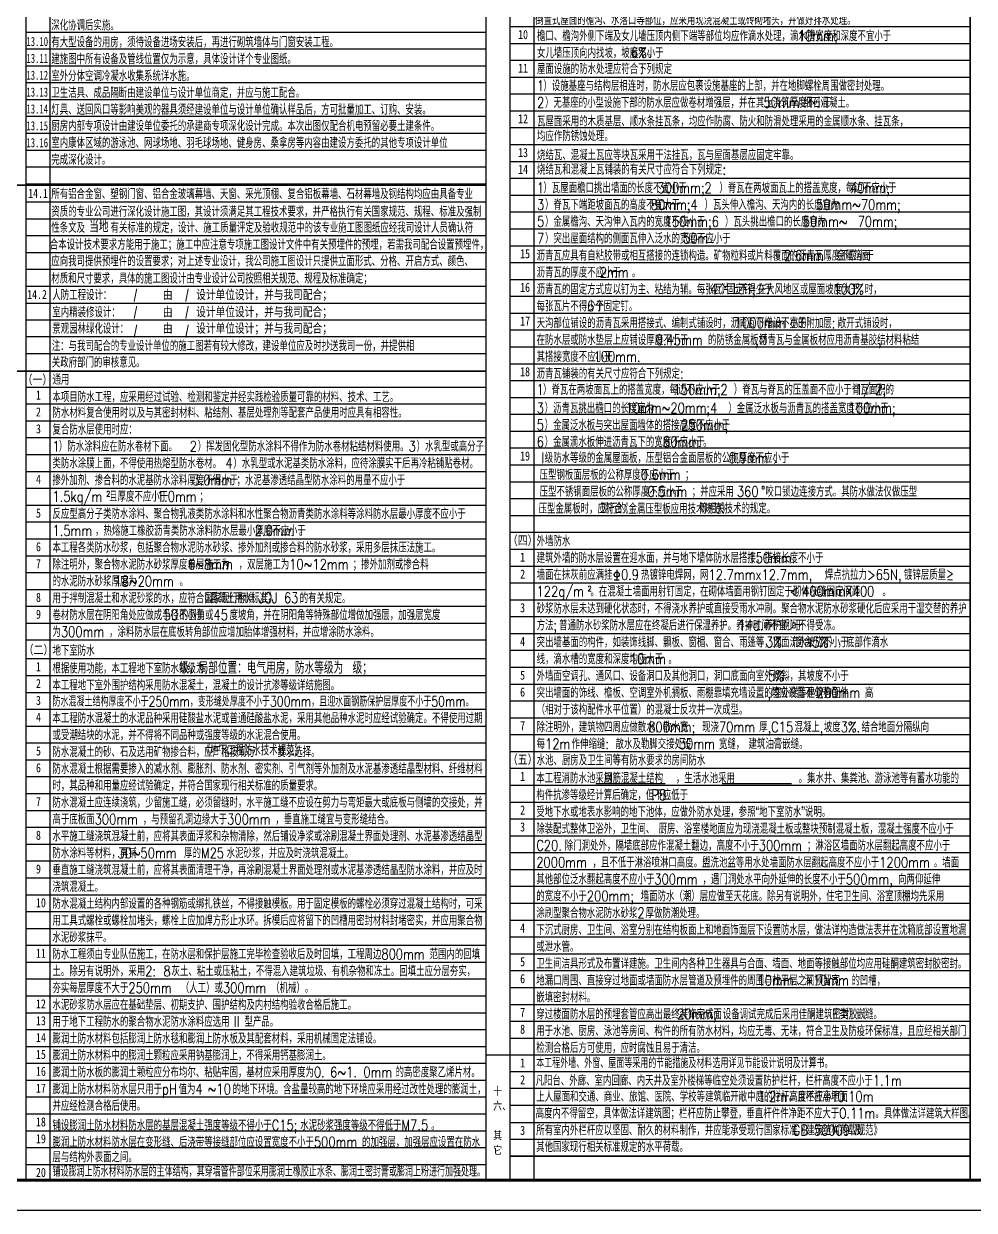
# Model space of a CAD drawing. Extents: x -1041549 to 749950, y -354245 to 17554.
# Drawn here: x -355755 to -324195, y -225434 to -186022 of the extents above; entities that cross this region are included whole.
import ezdxf

# ---------------------------------------------------------------- set-up
doc = ezdxf.new("R2010")
doc.units = 0
doc.header["$LTSCALE"] = 1000
doc.header["$MEASUREMENT"] = 0
doc.linetypes.add('CONTINOUS', pattern=[0])
for name, color, linetype in [('PUB_TEXT', 7, 'Continuous'), ('PUB_TITLE', 4, 'Continuous'), ('text', 7, 'Continuous'), ('辅助线', 8, 'CONTINOUS')]:
    doc.layers.add(name, color=color, linetype=linetype)
doc.styles.add('-黑体', font='simhei.ttf', dxfattribs={"width": 0.8})
doc.styles.add('_HZTXT', font='gs_txt.shx', dxfattribs={"width": 0.8, "bigfont": 'HZTXT.shx'})
doc.styles.add('hztxt', font='romand_pkpm', dxfattribs={"bigfont": 'gbcbig'})

msp = doc.modelspace()

# ---------------------------------------------------------------- linework, layer by layer
at = {"color": 4}
for p, q in [((-336760.7, -211260.2), (-334453.9, -211260.2)), ((-332569, -211260.2), (-330262.2, -211260.2))]:
    msp.add_line(p, q, dxfattribs=at)
for points in [[(-375540.3, -225434.3), (-291440.3, -225434.3), (-291440.3, -166034.3), (-375540.3, -166034.3)], [(-292440.3, -167034.3), (-373040.3, -167034.3), (-373040.3, -224434.3), (-292440.3, -224434.3)]]:
    msp.add_lwpolyline(points, close=True)
at = {"layer": 'PUB_TEXT'}
for p, q in [((-336150.1, -204495.7), (-335982.1, -204495.7)), ((-336066.1, -204163.2), (-336066.1, -204495.7))]:
    msp.add_line(p, q, dxfattribs=at)
msp.add_circle((-336066.1, -204320.7), 84, dxfattribs=at)
at = {"layer": 'PUB_TITLE'}
msp.add_lwpolyline([(-375540.3, -225434.3), (-291440.3, -225434.3), (-291440.3, -166034.3), (-375540.3, -166034.3)], close=True, dxfattribs=at)
msp.add_lwpolyline([(-375540.3, -225434.3), (-291440.3, -225434.3), (-291440.3, -166034.3), (-375540.3, -166034.3)], close=True, dxfattribs=at)
at = {"layer": 'PUB_TITLE', "const_width": 100}
msp.add_lwpolyline([(-373040.3, -224434.3), (-292440.3, -224434.3), (-292440.3, -167034.3), (-373040.3, -167034.3)], close=True, dxfattribs=at)
msp.add_lwpolyline([(-373040.3, -224434.3), (-292440.3, -224434.3), (-292440.3, -167034.3), (-373040.3, -167034.3)], close=True, dxfattribs=at)
at = {"layer": '辅助线'}
for p, q in [((-355679.6, -224434.3), (-355679.6, -168210.7)), ((-354879.6, -224434.3), (-354879.6, -168194.3)), ((-339604.6, -224434.3), (-339604.6, -168210.7)), ((-338804.6, -224434.3), (-338804.6, -168194.3)), ((-340404.6, -186308), (-355679.6, -186308)), ((-339604.6, -186114.3), (-324329.6, -186114.3)), ((-339604.6, -186674.3), (-324329.6, -186674.3)), ((-340404.6, -186868), (-355679.6, -186868)), ((-340404.6, -187428), (-355679.6, -187428)), ((-339604.6, -187234.3), (-324329.6, -187234.3)), ((-340404.6, -187988), (-355679.6, -187988)), ((-339604.6, -187794.3), (-324329.6, -187794.3)), ((-339604.6, -188354.3), (-324329.6, -188354.3)), ((-340404.6, -188548), (-355679.6, -188548)), ((-340404.6, -189108), (-355679.6, -189108)), ((-339604.6, -188914.3), (-324329.6, -188914.3)), ((-339604.6, -189474.3), (-324329.6, -189474.3)), ((-340404.6, -189668), (-355679.6, -189668)), ((-340404.6, -190228), (-355679.6, -190228)), ((-339604.6, -190034.3), (-324329.6, -190034.3)), ((-339604.6, -190594.3), (-324329.6, -190594.3)), ((-340404.6, -190788), (-355679.6, -190788)), ((-340404.6, -191387.6), (-356479.6, -191387.6)), ((-340404.6, -191348), (-355679.6, -191348)), ((-340404.6, -191348), (-355679.6, -191348)), ((-339604.6, -191154.3), (-324329.6, -191154.3)), ((-339604.6, -191714.3), (-324329.6, -191714.3)), ((-340404.6, -191947.6), (-355679.6, -191947.6)), ((-339604.6, -192274.3), (-324329.6, -192274.3)), ((-355679.6, -192507.6), (-340404.6, -192507.6)), ((-340404.6, -193067.6), (-355679.6, -193067.6)), ((-339604.6, -192834.3), (-324329.6, -192834.3)), ((-339604.6, -193394.3), (-324329.6, -193394.3)), ((-340404.6, -193627.6), (-355679.6, -193627.6)), ((-340404.6, -194187.6), (-355679.6, -194187.6)), ((-339604.6, -193954.3), (-324329.6, -193954.3)), ((-339604.6, -194514.3), (-324329.6, -194514.3)), ((-340404.6, -194747.6), (-355679.6, -194747.6)), ((-339604.6, -195074.3), (-324329.6, -195074.3)), ((-355679.6, -195307.6), (-340404.6, -195307.6)), ((-340404.6, -195867.6), (-355679.6, -195867.6)), ((-339604.6, -195634.3), (-324329.6, -195634.3)), ((-339604.6, -196194.3), (-324329.6, -196194.3)), ((-340404.6, -196427.6), (-355679.6, -196427.6)), ((-340404.6, -196987.6), (-355679.6, -196987.6)), ((-339604.6, -196754.3), (-324329.6, -196754.3)), ((-339604.6, -197314.3), (-324329.6, -197314.3)), ((-355679.6, -197547.6), (-340404.6, -197547.6)), ((-355679.6, -198091.1), (-340404.6, -198091.1)), ((-339604.6, -197874.3), (-324329.6, -197874.3)), ((-339604.6, -198434.3), (-324329.6, -198434.3)), ((-355679.6, -198651.1), (-340404.6, -198651.1)), ((-339604.6, -198994.3), (-324329.6, -198994.3)), ((-355679.6, -199211.1), (-340404.6, -199211.1)), ((-355679.6, -199771.1), (-340404.6, -199771.1)), ((-339604.6, -199554.3), (-324329.6, -199554.3)), ((-339604.6, -200114.3), (-324329.6, -200114.3)), ((-355679.6, -200331.1), (-340404.6, -200331.1)), ((-355679.6, -200891.1), (-340404.6, -200891.1)), ((-339604.6, -200674.3), (-324329.6, -200674.3)), ((-339604.6, -201234.3), (-324329.6, -201234.3)), ((-355679.6, -201451.1), (-340404.6, -201451.1)), ((-355679.6, -202011.1), (-340404.6, -202011.1)), ((-339604.6, -201794.3), (-324329.6, -201794.3)), ((-355679.6, -202571.1), (-340404.6, -202571.1)), ((-339604.6, -202354.3), (-324329.6, -202354.3)), ((-339604.6, -202914.3), (-324329.6, -202914.3)), ((-339604.6, -202914.3), (-324329.6, -202914.3)), ((-355679.6, -203131.1), (-340404.6, -203131.1)), ((-355679.6, -203691.1), (-340404.6, -203691.1)), ((-339604.6, -203474.3), (-324329.6, -203474.3)), ((-339604.6, -204034.3), (-324329.6, -204034.3)), ((-355679.6, -204251.1), (-340404.6, -204251.1)), ((-355679.6, -204811.1), (-340404.6, -204811.1)), ((-355679.6, -204811.1), (-340404.6, -204811.1)), ((-339604.6, -204594.3), (-324329.6, -204594.3)), ((-339604.6, -205154.3), (-324329.6, -205154.3)), ((-355679.6, -205371.1), (-340404.6, -205371.1)), ((-339604.6, -205714.3), (-324329.6, -205714.3)), ((-355679.6, -205931.1), (-340404.6, -205931.1)), ((-355679.6, -206491.1), (-340404.6, -206491.1)), ((-339604.6, -206274.3), (-324329.6, -206274.3)), ((-339604.6, -206834.3), (-324329.6, -206834.3)), ((-355679.6, -207111.6), (-340404.6, -207111.6)), ((-355679.6, -207671.6), (-340404.6, -207671.6)), ((-339604.6, -207394.3), (-324329.6, -207394.3)), ((-339604.6, -207954.3), (-324329.6, -207954.3)), ((-355679.6, -208231.6), (-340404.6, -208231.6)), ((-355679.6, -208791.6), (-340404.6, -208791.6)), ((-339604.6, -208514.3), (-324329.6, -208514.3)), ((-339604.6, -209074.3), (-324329.6, -209074.3)), ((-355679.6, -209351.6), (-340404.6, -209351.6)), ((-339604.6, -209634.3), (-324329.6, -209634.3)), ((-355679.6, -209911.6), (-340404.6, -209911.6)), ((-339604.6, -210194.3), (-324329.6, -210194.3)), ((-355679.6, -210471.6), (-340404.6, -210471.6)), ((-339604.6, -210754.3), (-324329.6, -210754.3)), ((-355679.6, -211031.6), (-340404.6, -211031.6)), ((-355679.6, -211591.6), (-340404.6, -211591.6)), ((-339604.6, -211314.3), (-324329.6, -211314.3)), ((-339604.6, -211874.3), (-324329.6, -211874.3)), ((-355679.6, -212151.6), (-340404.6, -212151.6)), ((-355679.6, -212711.6), (-340404.6, -212711.6)), ((-339604.6, -212434.3), (-324329.6, -212434.3)), ((-339604.6, -212994.3), (-324329.6, -212994.3)), ((-355679.6, -213271.6), (-340404.6, -213271.6)), ((-339604.6, -213554.3), (-324329.6, -213554.3)), ((-355679.6, -213831.6), (-340404.6, -213831.6)), ((-355679.6, -214391.6), (-340404.6, -214391.6)), ((-339604.6, -214114.3), (-324329.6, -214114.3)), ((-339604.6, -214674.3), (-324329.6, -214674.3)), ((-355679.6, -214951.6), (-340404.6, -214951.6)), ((-355679.6, -215511.6), (-340404.6, -215511.6)), ((-339604.6, -215234.3), (-324329.6, -215234.3)), ((-339604.6, -215794.3), (-324329.6, -215794.3)), ((-355679.6, -216071.6), (-340404.6, -216071.6)), ((-339604.6, -216354.3), (-324329.6, -216354.3)), ((-355679.6, -216631.6), (-340404.6, -216631.6)), ((-339604.6, -216914.3), (-324329.6, -216914.3)), ((-355679.6, -217191.6), (-340404.6, -217191.6)), ((-339604.6, -217474.3), (-324329.6, -217474.3)), ((-355679.6, -217751.6), (-340404.6, -217751.6)), ((-355679.6, -218311.6), (-340404.6, -218311.6)), ((-339604.6, -218034.3), (-324329.6, -218034.3)), ((-339604.6, -218594.3), (-324329.6, -218594.3)), ((-355679.6, -218871.6), (-340404.6, -218871.6)), ((-355679.6, -219431.6), (-340404.6, -219431.6)), ((-339604.6, -219154.3), (-324329.6, -219154.3)), ((-339604.6, -219714.3), (-324329.6, -219714.3)), ((-355679.6, -219991.6), (-340404.6, -219991.6)), ((-339604.6, -220274.3), (-324329.6, -220274.3)), ((-339604.6, -220274.3), (-324329.6, -220274.3)), ((-355679.6, -220551.6), (-340404.6, -220551.6)), ((-324329.6, -220834.3), (-339604.6, -220834.3)), ((-355679.6, -221111.6), (-340404.6, -221111.6)), ((-324329.6, -221394.3), (-339604.6, -221394.3)), ((-355679.6, -221671.6), (-340404.6, -221671.6)), ((-355679.6, -222231.6), (-340404.6, -222231.6)), ((-324329.6, -221954.3), (-339604.6, -221954.3)), ((-339604.6, -222514.3), (-324329.6, -222514.3)), ((-355679.6, -222791.6), (-340404.6, -222791.6)), ((-355679.6, -223351.6), (-340404.6, -223351.6)), ((-339604.6, -223074.3), (-324329.6, -223074.3)), ((-324329.6, -223634.3), (-339604.6, -223634.3)), ((-339604.6, -223634.3), (-324329.6, -223634.3)), ((-355679.6, -223911.6), (-340404.6, -223911.6))]:
    msp.add_line(p, q, dxfattribs=at)
at = {"layer": '辅助线', "const_width": 50}
for points in [[(-340404.6, -168194.3), (-340404.6, -224434.3)], [(-324329.6, -168194.3), (-324329.6, -224434.3)], [(-356479.6, -191387.6), (-340404.6, -191387.6)], [(-356479.6, -197564), (-340404.6, -197564)], [(-340404.6, -220274.3), (-324329.6, -220274.3)]]:
    msp.add_lwpolyline(points, dxfattribs=at)

# ---------------------------------------------------------------- texts
at = {"layer": 'PUB_TEXT', "style": 'hztxt'}
for s, height, width, p in [('深化协调后实施。', 350, 0.8, (-354840.2, -186245.8)), ('倒置式屋面的檐沟、水落口等部位，应采用现浇混凝土或砖砌堵头，并做好排水处理。', 350, 0.8, (-338775.1, -186067)), ('有大型设备的用房，须待设备进场安装后，再进行砌筑墙体与门窗安装工程。', 350, 0.8, (-354840.2, -186805.8)), ('檐口、檐沟外侧下端及女儿墙压顶内侧下端等部位均应作滴水处理，滴水槽宽度和深度不宜小于', 350, 0.8, (-338713.5, -186599.4)), ('10mm;', 350, 0.8, (-330052.9, -186599.4)), ('女儿墙压顶向内找坡，坡度不小于', 350, 0.8, (-338713.5, -187159.4)), ('6%', 350, 0.8, (-335596.2, -187159.4)), ('建施图中所有设备及管线位置仅为示意，具体设计详个专业图纸。', 350, 0.8, (-354840.2, -187365.8)), ('。', 350, 0.8, (-335036.2, -187159.4)), ('室外分体空调冷凝水收集系统详水施。', 350, 0.8, (-354840.2, -187925.8)), ('屋面设施的防水处理应符合下列规定', 350, 0.8, (-338713.5, -187694.2)), (':', 350, 0.8, (-335300, -187694.2)), ('1', 350, 0.8, (-338713.5, -188254.2)), ('）设施基座与结构层相连时，防水层应包裹设施基座的上部，并在地脚螺栓周围做密封处理。', 350, 0.8, (-338500.1, -188254.2)), ('卫生洁具、成品隔断由建设单位与设计单位商定，并应与施工配合。', 350, 0.8, (-354840.2, -188485.8)), ('灯具、送回风口等影响美观的器具须经建设单位与设计单位确认样品后，方可批量加工、订购、安装。', 350, 0.8, (-354840.2, -189045.8)), ('2', 350, 0.8, (-338713.5, -188814.2)), ('）无基座的小型设施下部的防水层应做卷材增强层，并在其上浇筑厚度不小于', 350, 0.8, (-338446.8, -188814.2)), ('50mm', 350, 0.8, (-331191.5, -188814.2)), ('细石混凝土。', 350, 0.8, (-329858.1, -188814.2)), ('瓦屋面采用的木质基层、顺水条挂瓦条，均应作防腐、防火和防滑处理采用的金属顺水条、挂瓦条，', 350, 0.8, (-338713.5, -189433.7)), ('厨房内部专项设计由建设单位委托的承建商专项深化设计完成。本次出图仅配合机电预留必要土建条件。', 350, 0.8, (-354840.2, -189589.7)), ('均应作防锈蚀处理。', 350, 0.8, (-338713.5, -189923.2)), ('室内康体区域的游泳池、网球场地、羽毛球场地、健身房、桑拿房等内容由建设方委托的其他专项设计单位', 350, 0.8, (-354840.2, -190149.7)), ('完成深化设计。', 350, 0.8, (-354840.2, -190709.7)), ('烧结瓦、混凝土瓦应等块瓦采用干法挂瓦，瓦与屋面基层应固定牢靠。', 350, 0.8, (-338713.5, -190553.7)), ('烧结瓦和混凝上瓦铺装的有关尺寸应符合下列规定', 350, 0.8, (-338713.5, -191036.3)), (':', 350, 0.8, (-332553.5, -191036.3)), ('所有铝合金窗、塑钢门窗、铝合金玻璃幕墙、天窗、采光顶棚、复合铝板幕墙、石材幕墙及钢结构均应由具备专业', 350, 0.8, (-354840.1, -191849.3)), ('1', 350, 0.8, (-338713.5, -191645.5)), ('）瓦屋面檐口挑出墙面的长度不宜小于', 350, 0.8, (-338500.1, -191645.5)), ('300mm;2', 350, 0.8, (-334711.1, -191645.5)), ('）脊瓦在两坡面瓦上的搭盖宽度，每边不应小于', 350, 0.8, (-332657.8, -191645.5)), ('40mm;', 350, 0.8, (-328319.3, -191645.5)), ('3', 350, 0.8, (-338713.5, -192205.5)), ('）脊瓦下端距坡面瓦的高度不宜大于', 350, 0.8, (-338446.8, -192205.5)), ('80mm;4', 350, 0.8, (-334937.8, -192205.5)), ('）瓦头伸入檐沟、天沟内的长度宜为', 350, 0.8, (-333151.1, -192205.5)), ('50mm~70mm;', 350, 0.8, (-329446.9, -192205.5)), ('资质的专业公司进行深化设计施工图，其设计须满足其工程技术要求，并严格执行有关国家规范、规程、标准及强制', 350, 0.8, (-354840.1, -192435.3)), ('性条文及', 350, 0.8, (-354840.1, -192966.8)), ('有关标准的规定，设计、施工质量评定及验收规范中的该专业施工图图纸应经我司设计人员确认符', 350, 0.8, (-352873.5, -192966.8)), ('5', 350, 0.8, (-338713.5, -192765.5)), ('）金属檐沟、天沟伸入瓦内的宽度不应小于', 350, 0.8, (-338446.8, -192765.5)), ('150mm;6', 350, 0.8, (-334473.2, -192765.5)), ('）瓦头挑出檐口的长度宜为', 350, 0.8, (-332473.2, -192765.5)), ('50mm~', 350, 0.8, (-329889, -192765.5)), ('70mm;', 350, 0.8, (-328067.9, -192765.5)), ('7', 350, 0.8, (-338713.5, -193325.5)), ('）突出屋面结构的侧面瓦伸入泛水的宽度不应小于', 350, 0.8, (-338446.8, -193325.5)), ('50m', 350, 0.8, (-333863.6, -193325.5)), ('合本设计技术要求方能用于施工；施工中应注意专项施工图设计文件中有关预埋件的预埋，若需我司配合设置预埋件，', 350, 0.8, (-354889.4, -193529.5)), ('沥青瓦应具有自粘胶带或相互搭接的连锁构造。矿物粒料或片料覆面的沥青瓦厚度不应小于', 350, 0.8, (-338726.1, -193894.3)), ('。', 350, 0.8, (-332930.3, -193325.5)), ('，金属箔面', 350, 0.8, (-329044.1, -193894.3)), ('应向我司提供预埋件的设置要求；对上述专业设计，我公司施工图设计只提供立面形式、分格、开启方式、颜色、', 350, 0.8, (-354840.1, -194078.5)), ('2.6mm', 350, 0.8, (-330510.7, -193894.3)), ('材质和尺寸要求，具体的施工图设计由专业设计公司按照相关规范、规程及标准确定；', 350, 0.8, (-354840.1, -194653.6)), ('沥青瓦的厚度不应小于', 350, 0.8, (-338726.1, -194454.3)), ('2mm', 350, 0.8, (-336628.3, -194454.3)), ('沥青瓦的固定方式应以钉为主、粘结为辅。每张瓦片上不得少于', 350, 0.8, (-338726.1, -195014.3)), ('。', 350, 0.8, (-335561.7, -194454.3)), ('4', 350, 0.8, (-332960.6, -195014.3)), ('个固定钉', 350, 0.8, (-332694, -195014.3)), ('在大风地区或屋面坡度大于', 350, 0.8, (-331387.3, -195014.3)), ('100%', 350, 0.8, (-328870.5, -195014.3)), ('时，', 350, 0.8, (-327830.5, -195014.3)), ('人防工程设计：', 350, 0.8, (-354806.1, -195203.9)), (';', 350, 0.8, (-331574, -195014.3)), ('室内精装修设计：', 350, 0.8, (-354806.1, -195775.2)), ('每张瓦片不得少于', 350, 0.8, (-338726.1, -195574.3)), ('6', 350, 0.8, (-337052, -195574.3)), ('个固定钉。', 350, 0.8, (-336785.3, -195574.3)), ('天沟部位铺设的沥青瓦采用搭接式、编制式铺设时，沥青瓦下增设不小于', 350, 0.8, (-338726.1, -196134.3)), ('1000mm', 350, 0.8, (-332140.3, -196134.3)), ('宽的附加层', 350, 0.8, (-330327, -196134.3)), ('敞开式铺设时，', 350, 0.8, (-328727, -196134.3)), ('景观园林绿化设计：', 350, 0.8, (-354806.1, -196320.4)), (':', 350, 0.8, (-328927, -196134.3)), ('注：与我司配合的专业设计单位的施工图若有较大修改，建设单位应及时抄送我司一份，并提供相', 350, 0.8, (-354824.1, -196894.1)), ('在防水层或防水垫层上应铺设厚度不小于', 350, 0.8, (-338726.1, -196694.3)), ('0.45mm', 350, 0.8, (-334769.4, -196694.3)), ('的防锈金属板材', 350, 0.8, (-333036, -196694.3)), (',', 350, 0.8, (-331474, -196694.3)), ('沥青瓦与金属板材应用沥青基胶结材料粘结', 350, 0.8, (-331340.7, -196694.3)), (',', 350, 0.8, (-327387.2, -196694.3)), ('关政府部门的审核意见。', 350, 0.8, (-354824.1, -197441.6)), ('其搭接宽度不应小于', 350, 0.8, (-338726.1, -197254.3)), ('100mm.', 350, 0.8, (-336837.5, -197254.3)), ('沥青瓦铺装的有关尺寸应符合下列规定', 350, 0.8, (-338726.1, -197814.3)), ('通用', 350, 0.8, (-354801.1, -198012.6)), (':', 350, 0.8, (-333966.1, -197814.3)), ('本项目防水工程，应采用经过试验、检测和鉴定并经实践检验质量可靠的材料、技术、工艺。', 350, 0.8, (-354801.1, -198591.2)), ('1', 350, 0.8, (-338726.1, -198347)), ('）脊瓦在两坡面瓦上的搭盖宽度，每边不应小于', 350, 0.8, (-338512.7, -198347)), ('150mm;2', 350, 0.8, (-334179.3, -198347)), ('）脊瓦与脊瓦的压盖面不应小于脊瓦面积的', 350, 0.8, (-332179.3, -198347)), ('1/', 350, 0.8, (-328139.4, -198347)), ('2;', 350, 0.8, (-327491.6, -198347)), ('3', 350, 0.8, (-338726.1, -198962.5)), ('）沥青瓦挑出檐口的长度宜为', 350, 0.8, (-338459.4, -198962.5)), ('10mm~20mm;4', 350, 0.8, (-335774.1, -198962.5)), ('）金属泛水板与沥青瓦的搭盖宽度不应小于', 350, 0.8, (-332360.8, -198962.5)), ('100mm;', 350, 0.8, (-328366.6, -198962.5)), ('防水材料复合使用时以及与其密封材料、粘结剂、基层处理剂等配套产品使用时应具有相容性。', 350, 0.8, (-354801.1, -199112.6)), ('复合防水层使用时应：', 350, 0.8, (-354801.1, -199672.6)), ('5', 350, 0.8, (-338726.1, -199522.5)), ('）金属泛水板与突出屋面墙体的搭接高度不应小于', 350, 0.8, (-338459.4, -199522.5)), ('250mm;', 350, 0.8, (-333925.2, -199522.5)), ('6', 350, 0.8, (-338726.1, -200082.5)), ('）金属滴水板伸进沥青瓦下的宽度不应小于', 350, 0.8, (-338459.4, -200082.5)), ('80mm', 350, 0.8, (-334528.9, -200082.5)), ('1', 350, 0.8, (-354801.1, -200232.6)), ('）防水涂料应在防水卷材下面。', 350, 0.8, (-354587.7, -200232.6)), ('2', 350, 0.8, (-350244.4, -200232.6)), ('）挥发固化型防水涂料不得作为防水卷材粘结材料使用。', 350, 0.8, (-349977.8, -200232.6)), ('3', 350, 0.8, (-342977.8, -200232.6)), ('）水乳型或高分子', 350, 0.8, (-342711.1, -200232.6)), ('。', 350, 0.8, (-333195.6, -200082.5)), ('类防水涂膜上面，不得使用热熔型防水卷材。', 350, 0.8, (-354801.1, -200792.6)), ('4', 350, 0.8, (-349060, -200792.6)), ('）水乳型或水泥基类防水涂料，应待涂膜实干后再冷粘铺贴卷材。', 350, 0.8, (-348793.3, -200792.6)), ('I', 350, 0.8, (-338563.1, -200614.3)), ('级防水等级的金属屋面板，压型铝合金面层板的公称厚度不应小于', 350, 0.8, (-338456.5, -200614.3)), ('0.9mm', 350, 0.8, (-332349.9, -200614.3)), ('；', 350, 0.8, (-330883.2, -200614.3)), ('掺外加剂、掺合料的水泥基防水涂料厚度不得小于', 350, 0.8, (-354801.1, -201352.6)), ('；水泥基渗透结晶型防水涂料的用量不应小于', 350, 0.8, (-348688.2, -201352.6)), ('压型钢板面层板的公称厚度不应小于', 350, 0.8, (-338627.3, -201174.3)), ('0.6mm', 350, 0.8, (-335265.6, -201174.3)), ('；', 350, 0.8, (-333798.9, -201174.3)), ('3.0mm', 350, 0.8, (-350154.9, -201352.6)), ('压型不锈钢面层板的公称厚度不应小于', 350, 0.8, (-338627.3, -201734.3)), ('0.5mm', 350, 0.8, (-335043.2, -201734.3)), ('；并应采用', 350, 0.8, (-333576.5, -201734.3)), ('360', 350, 0.8, (-332075.7, -201734.3)), ('°咬口锁边连接方式。其防水做法仅做压型', 350, 0.8, (-331275.7, -201734.3)), ('1.5kg/m', 350, 0.8, (-354801.1, -201898.1)), ('2', 175, 0.8, (-353014.4, -201723.1)), ('且厚度不应小于', 350, 0.8, (-352921.1, -201898.1)), ('1.0mm', 350, 0.8, (-351333.8, -201898.1)), ('；', 350, 0.8, (-349920.4, -201898.1)), ('反应型高分子类防水涂料、聚合物乳液类防水涂料和水性聚合物沥青类防水涂料等涂料防水层最小厚度不应小于', 350, 0.8, (-354801.1, -202472.6)), ('压型金属板时，应符合', 350, 0.8, (-338662.3, -202294.3)), ('现行的', 350, 0.8, (-336600.9, -202292.6)), ('等相关技术的规定。', 350, 0.8, (-333324.1, -202292.6)), ('1.5mm', 350, 0.8, (-354801.1, -203032.6)), ('，热熔施工橡胶沥青类防水涂料防水层最小厚度不应小于', 350, 0.8, (-353387.7, -203032.6)), ('2.0mm', 350, 0.8, (-348084.4, -203032.6)), ('。', 350, 0.8, (-346617.8, -203032.6)), ('本工程各类防水砂浆，包括聚合物水泥防水砂浆、掺外加剂或掺合料的防水砂浆，采用多层抹压法施工。', 350, 0.8, (-354801.1, -203592.6)), ('外墙防水', 350, 0.8, (-338726.1, -203375.7)), ('建筑外墙的防水层设置在迎水面，并与地下墙体防水层搭接，搭接长度不小于', 350, 0.8, (-338726.1, -203935.7)), ('150mm.', 350, 0.8, (-331696.5, -203935.7)), ('除注明外，聚合物水泥防水砂浆厚度单层施工为', 350, 0.8, (-354801.1, -204152.6)), ('6~8mm', 350, 0.8, (-350298.7, -204152.6)), ('，双层施工为', 350, 0.8, (-348618.7, -204152.6)), ('10~12mm', 350, 0.8, (-346938.7, -204152.6)), ('；掺外加剂或掺合料', 350, 0.8, (-344832.1, -204152.6)), ('墙面在抹灰前应满挂', 350, 0.8, (-338726.1, -204495.7)), ('0.9', 350, 0.8, (-335926.1, -204495.7)), ('热镀锌电焊网，网', 350, 0.8, (-335259.4, -204495.7)), ('12.7mmx12.7mm,', 350, 0.8, (-333019.4, -204495.7)), ('焊点抗拉力', 350, 0.8, (-329158.3, -204495.7)), ('>65N,', 350, 0.8, (-327758.3, -204495.7)), ('镀锌层质量≥', 350, 0.8, (-326531.6, -204495.7)), ('的水泥防水砂浆厚度为', 350, 0.8, (-354801.1, -204712.6)), ('18~20mm', 350, 0.8, (-352740.7, -204712.6)), ('用于拌制混凝土和水泥砂浆的水，应符合国家现行标准', 350, 0.8, (-354801.1, -205272.6)), ('。', 350, 0.8, (-350580.7, -204712.6)), ('的有关规定。', 350, 0.8, (-346591.5, -205272.6)), ('122g/m', 350, 0.8, (-338726.1, -205050.5)), ('2', 175, 0.8, (-337032.7, -204875.5)), ('。在混凝土墙面用射钉固定，在砌体墙面用钢钉固定于砌体灰缝固定间距', 350, 0.8, (-336939.4, -205050.5)), ('<', 350, 0.8, (-330319.1, -205050.5)), ('400mmX400', 350, 0.8, (-329911.4, -205050.5)), ('。', 350, 0.8, (-327244.7, -205050.5)), ('砂浆防水层未达到硬化状态时，不得浇水养护或直接受雨水冲刷。聚合物水泥防水砂浆硬化后应采用干湿交替的养护', 350, 0.8, (-338726.1, -205615.7)), ('卷材防水层在阴阳角处应做成半径不小于', 350, 0.8, (-354801.1, -205832.6)), ('50', 350, 0.8, (-351108.5, -205832.6)), ('的圆角或', 350, 0.8, (-350575.2, -205832.6)), ('45', 350, 0.8, (-349455.2, -205832.6)), ('度坡角，并在阴阳角等特殊部位增做加强层，加强层宽度', 350, 0.8, (-348921.8, -205832.6)), ('为', 350, 0.8, (-354801.1, -206392.6)), ('300mm', 350, 0.8, (-354521.1, -206392.6)), ('，涂料防水层在底板转角部位应增加胎体增强材料，并应增涂防水涂料。', 350, 0.8, (-352921.1, -206392.6)), ('方法', 350, 0.8, (-338726.1, -206175.7)), (';', 350, 0.8, (-338166.1, -206175.7)), ('普通防水砂桨防水层应在终凝后进行保湿养护。养护时间不宜少于', 350, 0.8, (-337979.4, -206175.7)), ('14d.', 350, 0.8, (-332027.3, -206175.7)), ('养护期间不得受冻。', 350, 0.8, (-331160.6, -206175.7)), ('突出墙基面的构件，如装饰线脚、飘板、窗楣、窗合、雨篷等，顶面流水坡应不小于', 350, 0.8, (-338726.1, -206735.7)), ('3%', 350, 0.8, (-331112.2, -206735.7)), ('（窗台', 350, 0.8, (-330411.1, -206735.7)), ('5%', 350, 0.8, (-329571.1, -206735.7)), ('），底部作滴水', 350, 0.8, (-329011.1, -206735.7)), ('地下室防水', 350, 0.8, (-354801.1, -207013.1)), ('线，滴水槽的宽度和深度均应大于', 350, 0.8, (-338726.1, -207295.7)), ('根据使用功能，本工程地下室防水等级为', 350, 0.8, (-354801.1, -207604.8)), ('10mm', 350, 0.8, (-335632.2, -207295.7)), ('。', 350, 0.8, (-334352.2, -207295.7)), ('外墙面空调孔、通风口、设备洞口及其他洞口，洞口底面向室外倾斜，其坡度不小于', 350, 0.8, (-338726.1, -207855.7)), ('5%', 350, 0.8, (-331044.9, -207855.7)), ('本工程地下室外围护结构采用防水混凝土，混凝土的设计抗渗等级详结施图。', 350, 0.8, (-354801.1, -208164.8)), ('突出墙面的饰线、檐板、空调室外机搁板、雨棚靠填充墙设置的室外梯等建筑构配件', 350, 0.8, (-338726.1, -208415.7)), ('均应设置不小于', 350, 0.8, (-330933.5, -208415.7)), ('。', 350, 0.8, (-330484.9, -207855.7)), ('200mm', 350, 0.8, (-329423.7, -208415.7)), ('高', 350, 0.8, (-327823.7, -208415.7)), ('防水混凝土结构厚度不小于250mm，变形缝处厚度不小于300mm，且迎水面钢筋保护层厚度不小于50mm。', 350, 0.76, (-354801.1, -208702.8)), (',', 350, 0.8, (-331066.9, -208415.7)), ('本工程防水混凝土的水泥品种采用硅酸盐水泥或普通硅酸盐水泥，采用其他品种水泥时应经试验确定。不得使用过期', 350, 0.8, (-354801.1, -209260.1)), ('（相对于该构配件水平位置）的混凝士反坎并一次成型。', 350, 0.8, (-338726.1, -208975.7)), ('除注明外，建筑物四周应做散水，散水宽', 350, 0.8, (-338726.1, -209555.3)), ('800mm;', 350, 0.8, (-335018.1, -209555.3)), ('现浇', 350, 0.8, (-333231.4, -209555.3)), ('70mm', 350, 0.8, (-332671.4, -209555.3)), ('厚', 350, 0.8, (-331338.1, -209555.3)), (',C15', 350, 0.8, (-331058.1, -209555.3)), ('混凝上', 350, 0.8, (-330164.8, -209555.3)), ('坡度', 350, 0.8, (-329191.4, -209555.3)), ('3%.', 350, 0.8, (-328631.4, -209555.3)), ('结合地面分隔纵向', 350, 0.8, (-327938.1, -209555.3)), ('或受潮结块的水泥，并不得将不同品种或强度等级的水泥混合使用。', 350, 0.8, (-354801.1, -209820.1)), (',', 350, 0.8, (-329324.8, -209555.3)), ('防水混凝土的砂、石及选用矿物掺合料，应严格按现行', 350, 0.8, (-354801.1, -210380.1)), ('要求选择。', 350, 0.8, (-347331.1, -210380.1)), ('每', 350, 0.8, (-338726.1, -210115.3)), ('12m', 350, 0.8, (-338446.1, -210115.3)), ('作伸缩缝', 350, 0.8, (-337566.1, -210115.3)), (':', 350, 0.8, (-336446.1, -210115.3)), ('散水及勒脚交接处设', 350, 0.8, (-336105, -210115.3)), ('30mm', 350, 0.8, (-334003.5, -210115.3)), ('宽缝，', 350, 0.8, (-332670.2, -210115.3)), ('建筑油膏嵌缝。', 350, 0.8, (-331689.1, -210115.3)), ('水池、厨房及卫生间等有防水要求的房间防水', 350, 0.8, (-338726.1, -210655.7)), ('防水混凝土根据需要掺入的减水剂、膨胀剂、防水剂、密实剂、引气剂等外加剂及水泥基渗透结晶型材料、纤维材料', 350, 0.8, (-354801.1, -210940.1)), ('时，其品种和用量应经试验确定，并符合国家现行相关标准的质量要求。', 350, 0.8, (-354801.1, -211500.1)), ('本工程消防水池采用', 350, 0.8, (-338737.7, -211250.6)), ('，生活水池采用', 350, 0.8, (-334101.2, -211250.6)), ('。集水井、集粪池、游泳池等有蓄水功能的', 350, 0.8, (-330024.6, -211250.6)), ('构件抗渗等级经计算后确定，但不应低于', 350, 0.8, (-338737.7, -211810.6)), ('P8', 350, 0.8, (-334912.5, -211810.6)), ('防水混凝土应连续浇筑，少留施工缝，必须留缝时，水平施工缝不应设在剪力与弯矩最大或底板与侧墙的交接处，并', 350, 0.8, (-354801.1, -212060.1)), ('受地下水或地表水影响的地下池体，应做外防水处理，参照“地下室防水”说明。', 350, 0.8, (-338737.7, -212370.6)), ('。', 350, 0.8, (-334365.9, -211810.6)), ('高于底板面', 350, 0.8, (-354801.1, -212620.1)), ('300mm', 350, 0.8, (-353401.1, -212620.1)), ('，与预留孔洞边缘大于', 350, 0.8, (-351801.1, -212620.1)), ('300mm', 350, 0.8, (-349001.1, -212620.1)), ('，垂直施工缝宜与变形缝结合。', 350, 0.8, (-347401.1, -212620.1)), ('水平施工缝浇筑混凝土前，应将其表面浮浆和杂物清除，然后铺设净浆或涂刷混凝土界面处理剂、水泥基渗透结晶型', 350, 0.8, (-354801.1, -213180.1)), ('除装配式整体卫浴外，卫生间、', 350, 0.8, (-338737.7, -212930.6)), ('厨房、浴室楼地面应为现浇混凝土板或整块预制混凝土板，混凝土强度不应小于', 350, 0.8, (-334676.6, -212930.6)), ('C20.', 350, 0.8, (-338737.7, -213490.6)), ('除门洞处外，隔墙底部应作混凝土翻边，高度不小于', 350, 0.8, (-337791.1, -213490.6)), ('300mm', 350, 0.8, (-331351.1, -213490.6)), ('；淋浴区墙面防水层翻起高度不应小于', 350, 0.8, (-329751.1, -213490.6)), ('防水涂料等材料，再铺', 350, 0.8, (-354801.1, -213740.1)), ('30~50mm', 350, 0.8, (-352645.5, -213740.1)), ('厚的', 350, 0.8, (-350432.2, -213740.1)), ('M25', 350, 0.8, (-349872.2, -213740.1)), ('水泥砂浆，并应及时浇筑混凝土。', 350, 0.8, (-349018.8, -213740.1)), ('垂直施工缝浇筑混凝土前，应将其表面清理干净，再涂刷混凝土界面处理剂或水泥基渗透结晶型防水涂料，并应及时', 350, 0.8, (-354801.1, -214300.1)), ('2000mm', 350, 0.8, (-338737.7, -214050.6)), ('，且不低于淋浴喷淋口高度。盥洗池盆等用水处墙面防水层翻起高度不应小于', 350, 0.8, (-336871.1, -214050.6)), ('1200mm', 350, 0.8, (-327351.1, -214050.6)), ('。墙面', 350, 0.8, (-325537.7, -214050.6)), ('其他部位泛水翻起高度不应小于', 350, 0.8, (-338737.7, -214610.6)), ('300mm', 350, 0.8, (-334817.7, -214610.6)), ('，遇门洞处水平向外延伸的长度不小于', 350, 0.8, (-333217.7, -214610.6)), ('500mm,', 350, 0.8, (-328457.7, -214610.6)), ('向两仰延伸', 350, 0.8, (-326724.4, -214610.6)), ('浇筑混凝土。', 350, 0.8, (-354801.1, -214860.1)), ('的宽度不小于', 350, 0.8, (-338737.7, -215170.6)), ('墙面防水（潮）层应做至天花底。除另有说明外，住宅卫生间、浴室顶棚均先采用', 350, 0.8, (-335271.1, -215170.6)), ('防水混凝土结构内部设置的各种钢筋或绑扎铁丝，不得接触模板。用于固定模板的螺栓必须穿过混凝土结构时，可采', 350, 0.8, (-354801.1, -215420.1)), ('200mm;', 350, 0.8, (-337057.7, -215170.6)), ('涂刷型聚合物水泥防水砂浆', 350, 0.8, (-338737.7, -215730.6)), ('2', 350, 0.8, (-335377.7, -215730.6)), ('厚做防潮处理。', 350, 0.8, (-335111.1, -215730.6)), ('用工具式螺栓或螺栓加堵头，螺栓上应加焊方形止水环。拆模后应将留下的凹槽用密封材料封堵密实，并应用聚合物', 350, 0.8, (-354801.1, -215980.1)), ('下沉式厨房、卫生间、浴室分别在结构板面上和地面饰面层下设置防水层，做法详构造做法表并在沈箱底部设置地漏', 350, 0.8, (-338737.7, -216290.6)), ('水泥砂浆抹平。', 350, 0.8, (-354801.1, -216540.1)), ('防水工程须由专业队伍施工，在防水层和保护层施工完毕检查验收后及时回填，工程周边', 350, 0.8, (-354801.1, -217100.1)), ('800mm', 350, 0.8, (-343881.1, -217100.1)), ('范围内的回填', 350, 0.8, (-342281.1, -217100.1)), ('或泄水管。', 350, 0.8, (-338737.7, -216850.6)), ('卫生间洁具形式及布置详建施。卫生间内各种卫生器具与合面、墙面、地面等接触部位均应用硅酮建筑密封胶密封。', 350, 0.8, (-338737.7, -217410.6)), ('土。除另有说明外，采用', 350, 0.8, (-354801.1, -217660.1)), ('2:', 350, 0.8, (-351721.1, -217660.1)), ('8', 350, 0.8, (-351113.3, -217660.1)), ('灰土、粘土或压粘土，不得混入建筑垃圾、有机杂物和冻土。回填土应分层夯实，', 350, 0.8, (-350846.6, -217660.1)), ('夯实每层厚度不大于', 350, 0.8, (-354801.1, -218220.1)), ('250mm', 350, 0.8, (-352281.1, -218220.1)), ('（人工）或', 350, 0.8, (-350540, -218220.1)), ('300mm', 350, 0.8, (-349140, -218220.1)), ('（机械）。', 350, 0.8, (-347540, -218220.1)), ('地漏口周围、直接穿过地面或墙面防水层管道及预埋件的周围与找平层之间预留宽', 350, 0.8, (-338737.7, -217970.6)), ('10mm', 350, 0.8, (-331393.1, -217970.6)), ('、深', 350, 0.8, (-330113.1, -217970.6)), ('10mm', 350, 0.8, (-329553.1, -217970.6)), ('的凹槽，', 350, 0.8, (-328273.1, -217970.6)), ('嵌填密封材料。', 350, 0.8, (-338737.7, -218530.6)), ('水泥砂浆防水层应在基础垫层、初期支护、围护结构及内村结构验收合格后施工。', 350, 0.8, (-354801.1, -218780.1)), ('穿过楼面防水层的预埋套管应高出最终装饰完成面', 350, 0.8, (-338737.7, -219090.6)), ('设备调试完成后采用佳酮建筑密封胶（', 350, 0.8, (-332545.4, -219090.6)), ('类）嵌缝。', 350, 0.8, (-328661.1, -219090.6)), ('用于地下工程防水的聚合物水泥防水涂料应选用', 350, 0.8, (-354801.1, -219340.1)), ('II', 350, 0.8, (-348780, -219340.1)), ('型产品。', 350, 0.8, (-348425.5, -219340.1)), ('20mm;', 350, 0.8, (-334065.4, -219090.6)), ('F', 350, 0.8, (-328901.1, -219090.6)), ('膨润土防水材料包括膨润上防水毯和膨润上防水板及其配套材料，采用机械固定法铺设。', 350, 0.8, (-354801.1, -219900.1)), ('用于水池、厨房、泳池等房间、构件的所有防水材料，均应无毒、无味，符合卫生及防疫环保标准，且应经相关部门', 350, 0.8, (-338737.7, -219650.6)), ('检测合格后方可使用，应时腐蚀且易于清洁。', 350, 0.8, (-338737.7, -220210.6)), ('膨润土防水材料中的膨润土颗粒应采用钠基膨润上，不得采用钙基膨润土。', 350, 0.8, (-354801.1, -220460.1)), ('膨润土防水板的膨润土颗粒应分布均尔、粘贴牢固，基材应采用厚度为', 350, 0.8, (-354801.1, -221020.1)), ('0.', 350, 0.8, (-346121.1, -221020.1)), ('6~1.', 350, 0.8, (-345580, -221020.1)), ('0mm', 350, 0.8, (-344478.9, -221020.1)), ('的高密度聚乙烯片材。', 350, 0.8, (-343412.2, -221020.1)), ('本工程外墙、外窗、屋面等采用的节能措施及材料选用详见节能设计说明及计算书。', 350, 0.76, (-338741.1, -220711.9)), ('凡阳台、外廊、室内回廊、内天井及室外楼梯等临空处须设置防护栏杆，栏杆高度不应小于1.1m', 350, 0.8, (-338762.4, -221298.5)), ('膨润上防水材料防水层只用于', 350, 0.8, (-354801.1, -221583.6)), ('pH', 350, 0.8, (-351161.1, -221583.6)), ('值为', 350, 0.8, (-350614.4, -221583.6)), ('4', 350, 0.8, (-350054.4, -221583.6)), ('~10', 350, 0.8, (-349646.6, -221583.6)), ('的地下环境。含盐量较高的地下环境应采用经过改性处理的膨润土，', 350, 0.8, (-348820, -221583.6)), ('上人屋面和交通、商业、旅馆、医院、学校等建筑临开敞中庭的栏杆高度不应小于', 350, 0.8, (-338735.5, -221831)), ('1.2m', 350, 0.8, (-331369.3, -221831)), ('。且栏杆离地面', 350, 0.8, (-330355.9, -221831)), ('0.10m', 350, 0.8, (-328740.6, -221831)), ('并应经检测合格后使用。', 350, 0.8, (-354801.1, -222132.1)), ('高度内不得留空，具体做法详建筑图；栏杆应防止攀登，垂直杆件件净距不应大于0.11m。具体做法详建筑大样图。', 350, 0.8, (-338758.9, -222385.7)), ('铺设膨润土防水材料防水层的基层混凝土强度等级不得小于', 350, 0.8, (-354801.1, -222781.9)), ('C15;', 350, 0.8, (-347521.1, -222781.9)), ('水泥砂浆强度等级不得低于', 350, 0.8, (-346574.4, -222781.9)), ('M7.5', 350, 0.8, (-343214.4, -222781.9)), ('。', 350, 0.8, (-342227.7, -222781.9)), ('所有室内外栏杆应以坚固、耐久的材料制作，并应能承受现行国家标准《建筑结构荷载规范》', 350, 0.8, (-338741.4, -222948.3)), ('GB', 350, 0.8, (-330223.4, -222948.3)), ('50009', 350, 0.8, (-329522.3, -222948.3)), ('及', 350, 0.8, (-328188.9, -222948.3)), ('膨润上防水材料防水层在变形缝、后浇带等接缝部位应设置宽度不小于', 350, 0.8, (-354801.1, -223341.9)), ('500mm', 350, 0.8, (-346121.1, -223341.9)), ('的加强层，加强层应设置在防水', 350, 0.8, (-344521.1, -223341.9)), ('层与结构外表面之间。', 350, 0.8, (-354801.1, -223840.5)), ('其他国家现行相关标准规定的水平荷载。', 350, 0.8, (-338741.4, -223501.6)), ('铺设膨润上防水材料防水层的主体结构，其穿墙管件部位采用膨润土橡胶止水条、膨润土密封膏或膨润上粉进行加强处理。', 350, 0.76, (-354801.1, -224316.1))]:
    msp.add_text(s, height=height, dxfattribs=dict(at, width=width)).set_placement(p)
at = {"layer": 'PUB_TEXT', "color": 4, "style": 'hztxt', "width": 0.8}
msp.add_text('钢筋混凝土结构', height=350, dxfattribs=at).set_placement((-336487.3, -211250.6))
at = {"layer": 'text'}
for s, height, style, width, p in [('10', 301.69, '-黑体', 0.8, (-339341, -186530.7)), ('13.10', 301.69, '-黑体', 0.7, (-355665.4, -186763.4)), ('13.11', 301.69, '-黑体', 0.7, (-355665.4, -187323.4)), ('13.12', 301.69, '-黑体', 0.7, (-355665.4, -187883.4)), ('11', 301.69, '-黑体', 0.8, (-339341, -187650.7)), ('13.13', 301.69, '-黑体', 0.7, (-355665.4, -188443.4)), ('13.14', 301.69, '-黑体', 0.7, (-355665.4, -189003.4)), ('12', 301.69, '-黑体', 0.8, (-339341, -189330.7)), ('13.15', 301.69, '-黑体', 0.7, (-355665.4, -189563.4)), ('13.16', 301.69, '-黑体', 0.7, (-355665.4, -190123.4)), ('13', 301.69, '-黑体', 0.8, (-339341, -190450.7)), ('14', 301.69, '-黑体', 0.8, (-339341, -191010.7)), ('14.1', 301.69, '-黑体', 0.8, (-355608.4, -191806.6)), ('15', 301.69, '-黑体', 0.8, (-339273.4, -193810.7)), ('16', 301.69, '-黑体', 0.8, (-339273.4, -194930.7)), ('14.2', 301.69, '-黑体', 0.8, (-355641.4, -195165.9)), ('由', 350, '_HZTXT', 0.8, (-351134.6, -195203.9)), ('设计单位设计，并与我司配合；', 350, '_HZTXT', 0.8, (-350029.1, -195203.9)), ('由', 350, '_HZTXT', 0.8, (-351134.6, -195775.2)), ('设计单位设计，并与我司配合；', 350, '_HZTXT', 0.8, (-350029.1, -195775.2)), ('17', 301.69, '-黑体', 0.8, (-339273.4, -196050.7)), ('由', 350, '_HZTXT', 0.8, (-351134.6, -196320.4)), ('设计单位设计；并与我司配合；', 350, '_HZTXT', 0.8, (-350029.1, -196320.4)), ('18', 301.69, '-黑体', 0.8, (-339273.4, -197730.7)), ('（一）', 301.69, '-黑体', 0.8, (-355793.3, -197993.7)), ('1', 301.7, '-黑体', 0.8, (-355348.4, -198507.6)), ('2', 301.7, '-黑体', 0.8, (-355348.4, -199067.6)), ('3', 301.7, '-黑体', 0.8, (-355348.4, -199627.6)), ('19', 301.69, '-黑体', 0.8, (-339273.4, -200530.7)), ('4', 301.7, '-黑体', 0.8, (-355348.4, -201307.6)), ('5', 301.7, '-黑体', 0.8, (-355348.4, -202427.6)), ('6', 301.7, '-黑体', 0.8, (-355348.4, -203547.6)), ('（四）', 301.69, '-黑体', 0.8, (-339682.8, -203330.7)), ('1', 301.7, '-黑体', 0.8, (-339273.4, -203890.7)), ('7', 301.7, '-黑体', 0.8, (-355348.4, -204107.6)), ('2', 301.7, '-黑体', 0.8, (-339273.4, -204450.7)), ('8', 301.7, '-黑体', 0.8, (-355348.4, -205227.6)), ('3', 301.7, '-黑体', 0.8, (-339273.4, -205570.7)), ('9', 301.7, '-黑体', 0.8, (-355348.4, -205787.6)), ('4', 301.7, '-黑体', 0.8, (-339273.4, -206690.7)), ('（二）', 301.69, '-黑体', 0.8, (-355757.8, -206968.1)), ('1', 301.7, '-黑体', 0.8, (-355348.4, -207528.1)), ('5', 301.7, '-黑体', 0.8, (-339273.4, -207810.7)), ('2', 301.7, '-黑体', 0.8, (-355348.4, -208088.1)), ('6', 301.7, '-黑体', 0.8, (-339273.4, -208370.7)), ('3', 301.7, '-黑体', 0.8, (-355348.4, -208648.1)), ('4', 301.7, '-黑体', 0.8, (-355348.4, -209208.1)), ('7', 301.7, '-黑体', 0.8, (-339273.4, -209490.7)), ('5', 301.7, '-黑体', 0.8, (-355348.4, -210328.1)), ('（五）', 301.69, '-黑体', 0.8, (-339682.8, -210610.7)), ('6', 301.7, '-黑体', 0.8, (-355348.4, -210888.1)), ('1', 301.7, '-黑体', 0.8, (-339273.4, -211170.7)), ('7', 301.7, '-黑体', 0.8, (-355348.4, -212008.1)), ('2', 301.7, '-黑体', 0.8, (-339273.4, -212290.7)), ('3', 301.7, '-黑体', 0.8, (-339273.4, -212850.7)), ('8', 301.7, '-黑体', 0.8, (-355348.4, -213128.1)), ('9', 301.7, '-黑体', 0.8, (-355348.4, -214248.1)), ('10', 301.69, '-黑体', 0.8, (-355348.4, -215368.1)), ('4', 301.7, '-黑体', 0.8, (-339273.4, -216210.7)), ('11', 301.69, '-黑体', 0.8, (-355348.4, -217048.1)), ('5', 301.7, '-黑体', 0.8, (-339273.4, -217330.7)), ('6', 301.7, '-黑体', 0.8, (-339273.4, -217890.7)), ('12', 301.69, '-黑体', 0.8, (-355348.4, -218728.1)), ('7', 301.7, '-黑体', 0.8, (-339273.4, -219010.7)), ('13', 301.69, '-黑体', 0.8, (-355348.4, -219288.1)), ('8', 301.7, '-黑体', 0.8, (-339273.4, -219570.7)), ('14', 301.69, '-黑体', 0.8, (-355348.4, -219848.1)), ('15', 301.69, '-黑体', 0.8, (-355348.4, -220408.1)), ('16', 301.69, '-黑体', 0.8, (-355348.4, -220968.1)), ('1', 301.7, '-黑体', 0.8, (-339273.4, -220690.7)), ('2', 301.7, '-黑体', 0.8, (-339273.4, -221250.7)), ('17', 301.69, '-黑体', 0.8, (-355348.4, -221528.1)), ('十', 262.9, '-黑体', 0.8, (-340169, -221607.6)), ('六、', 262.87, '-黑体', 0.8, (-340169, -222097.6)), ('18', 301.69, '-黑体', 0.8, (-355348.4, -222648.1)), ('3', 301.7, '-黑体', 0.8, (-339273.4, -222930.7)), ('19', 301.69, '-黑体', 0.8, (-355348.4, -223208.1)), ('其', 262.9, '-黑体', 0.8, (-340169, -223077.6)), ('它', 262.9, '-黑体', 0.8, (-340169, -223567.6)), ('20', 301.69, '-黑体', 0.8, (-355348.4, -224328.1))]:
    msp.add_text(s, height=height, dxfattribs=dict(at, style=style, width=width)).set_placement(p)
at = {"layer": 'text', "color": 4, "width": 0.8}
for s, height, style, p in [('当地', 400, '_HZTXT', (-353580.8, -192954.4)), ('《金属压型板应用技术规范》', 350, 'hztxt', (-335952.7, -202303.8)), ('《混凝土用水标准》', 350, 'hztxt', (-349880.1, -205268.5)), ('JGJ', 350, 'hztxt', (-347964.2, -205268.5)), ('63', 350, 'hztxt', (-347116.4, -205268.5)), ('级，局部位置：电气用房，防水等级为', 400, '_HZTXT', (-350589.9, -207615.1)), ('级；', 400, '_HZTXT', (-344835.4, -207615.1)), ('《地下工程防水技术规范》', 350, 'hztxt', (-349845.3, -210325.3))]:
    msp.add_text(s, height=height, dxfattribs=dict(at, style=style)).set_placement(p)
at = {"layer": 'text', "color": 6, "style": '_HZTXT', "width": 0.8}
for p in [(-352104.9, -195244.2), (-350394, -195244.2), (-352104.9, -195813.7), (-350394, -195813.7), (-352104.9, -196443), (-350394, -196443)]:
    msp.add_text('/', height=400, dxfattribs=at).set_placement(p)

doc.saveas('drawing.dxf')
